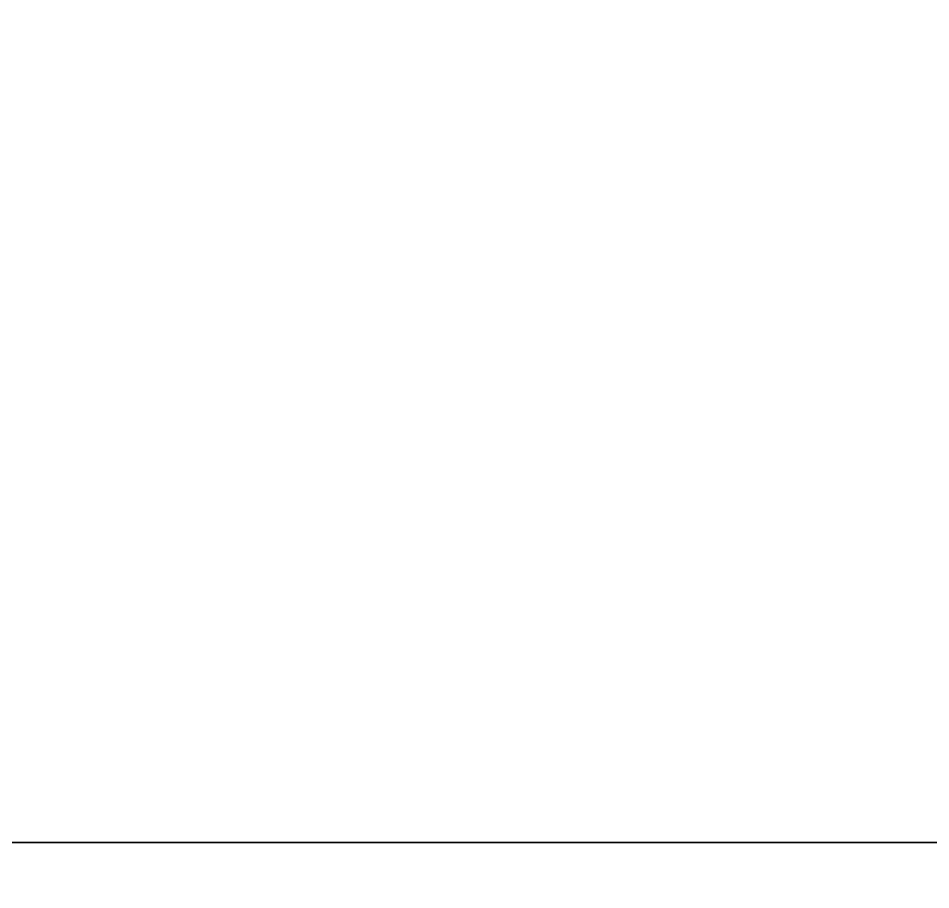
# Model space of a CAD drawing. Header units: metres. Extents: x -0.1 to 82.2, y -4 to 82.7.
# Drawn here: x 52.707 to 53.655, y 36.301 to 37.206 of the extents above; entities that cross this region are included whole.
import ezdxf

# ---------------------------------------------------------------- set-up
doc = ezdxf.new("R2010")
doc.units = ezdxf.units.M
for name, color, linetype in [('A-FLOR', 8, 'Continuous'), ('A-ROOF', 252, 'Continuous'), ('A-ROOF-PRPT', 7, 'Continuous'), ('A-SITE', 8, 'Continuous'), ('A-WALL-PODM', 40, 'Continuous')]:
    doc.layers.add(name, color=color, linetype=linetype)

msp = doc.modelspace()

# ---------------------------------------------------------------- linework, layer by layer
at = {"layer": 'A-FLOR'}
for points in [[(18.8, 26.8, 4.72), (18.8, 70.7, 4.72), (63.2, 70.7, 4.72), (63.2, 26.8, 4.72)], [(18.8, 26.8, 5), (63.2, 26.8, 5), (63.2, 70.7, 5), (18.8, 70.7, 5)], [(18.8, 26.8, 8.92), (18.8, 70.7, 8.92), (63.2, 70.7, 8.92), (63.2, 26.8, 8.92)], [(18.8, 26.8, 9.2), (63.2, 26.8, 9.2), (63.2, 70.7, 9.2), (18.8, 70.7, 9.2)], [(18.8, 26.8, 13.12), (18.8, 70.7, 13.12), (63.2, 70.7, 13.12), (63.2, 26.8, 13.12)], [(18.8, 26.8, 13.4), (63.2, 26.8, 13.4), (63.2, 70.7, 13.4), (18.8, 70.7, 13.4)], [(25.85, 36.35, 20.92), (25.85, 66.65, 20.92), (56.15, 66.65, 20.92), (56.15, 36.35, 20.92)], [(25.85, 36.35, 21.2), (56.15, 36.35, 21.2), (56.15, 66.65, 21.2), (25.85, 66.65, 21.2)], [(25.85, 36.35, 24.52), (25.85, 66.65, 24.52), (56.15, 66.65, 24.52), (56.15, 36.35, 24.52)], [(25.85, 36.35, 24.8), (56.15, 36.35, 24.8), (56.15, 66.65, 24.8), (25.85, 66.65, 24.8)], [(25.85, 36.35, 28.12), (25.85, 66.65, 28.12), (56.15, 66.65, 28.12), (56.15, 36.35, 28.12)], [(25.85, 36.35, 28.4), (56.15, 36.35, 28.4), (56.15, 66.65, 28.4), (25.85, 66.65, 28.4)], [(25.85, 36.35, 31.72), (25.85, 66.65, 31.72), (56.15, 66.65, 31.72), (56.15, 36.35, 31.72)], [(25.85, 36.35, 32), (56.15, 36.35, 32), (56.15, 66.65, 32), (25.85, 66.65, 32)], [(25.85, 36.35, 35.32), (25.85, 66.65, 35.32), (56.15, 66.65, 35.32), (56.15, 36.35, 35.32)], [(25.85, 36.35, 35.6), (56.15, 36.35, 35.6), (56.15, 66.65, 35.6), (25.85, 66.65, 35.6)], [(25.85, 36.35, 38.92), (25.85, 66.65, 38.92), (56.15, 66.65, 38.92), (56.15, 36.35, 38.92)], [(25.85, 36.35, 39.2), (56.15, 36.35, 39.2), (56.15, 66.65, 39.2), (25.85, 66.65, 39.2)], [(25.85, 36.35, 42.52), (25.85, 66.65, 42.52), (56.15, 66.65, 42.52), (56.15, 36.35, 42.52)], [(25.85, 36.35, 42.8), (56.15, 36.35, 42.8), (56.15, 66.65, 42.8), (25.85, 66.65, 42.8)], [(25.85, 36.35, 46.12), (25.85, 66.65, 46.12), (56.15, 66.65, 46.12), (56.15, 36.35, 46.12)], [(25.85, 36.35, 46.4), (56.15, 36.35, 46.4), (56.15, 66.65, 46.4), (25.85, 66.65, 46.4)], [(25.85, 36.35, 49.72), (25.85, 66.65, 49.72), (56.15, 66.65, 49.72), (56.15, 36.35, 49.72)], [(25.85, 36.35, 50), (56.15, 36.35, 50), (56.15, 66.65, 50), (25.85, 66.65, 50)], [(25.85, 36.35, 53.32), (25.85, 66.65, 53.32), (56.15, 66.65, 53.32), (56.15, 36.35, 53.32)], [(25.85, 36.35, 53.6), (56.15, 36.35, 53.6), (56.15, 66.65, 53.6), (25.85, 66.65, 53.6)], [(25.85, 36.35, 56.92), (25.85, 66.65, 56.92), (56.15, 66.65, 56.92), (56.15, 36.35, 56.92)], [(25.85, 36.35, 57.2), (56.15, 36.35, 57.2), (56.15, 66.65, 57.2), (25.85, 66.65, 57.2)], [(25.85, 36.35, 60.52), (25.85, 66.65, 60.52), (56.15, 66.65, 60.52), (56.15, 36.35, 60.52)], [(25.85, 36.35, 60.8), (56.15, 36.35, 60.8), (56.15, 66.65, 60.8), (25.85, 66.65, 60.8)], [(25.85, 36.35, 64.12), (25.85, 66.65, 64.12), (56.15, 66.65, 64.12), (56.15, 36.35, 64.12)], [(25.85, 36.35, 64.4), (56.15, 36.35, 64.4), (56.15, 66.65, 64.4), (25.85, 66.65, 64.4)], [(25.85, 36.35, 67.72), (25.85, 66.65, 67.72), (56.15, 66.65, 67.72), (56.15, 36.35, 67.72)], [(25.85, 36.35, 68), (56.15, 36.35, 68), (56.15, 66.65, 68), (25.85, 66.65, 68)], [(25.85, 36.35, 71.32), (25.85, 66.65, 71.32), (56.15, 66.65, 71.32), (56.15, 36.35, 71.32)], [(25.85, 36.35, 71.6), (56.15, 36.35, 71.6), (56.15, 66.65, 71.6), (25.85, 66.65, 71.6)], [(25.85, 36.35, 74.92), (25.85, 66.65, 74.92), (56.15, 66.65, 74.92), (56.15, 36.35, 74.92)], [(25.85, 36.35, 75.2), (56.15, 36.35, 75.2), (56.15, 66.65, 75.2), (25.85, 66.65, 75.2)], [(25.85, 36.35, 78.52), (25.85, 66.65, 78.52), (56.15, 66.65, 78.52), (56.15, 36.35, 78.52)], [(25.85, 36.35, 78.8), (56.15, 36.35, 78.8), (56.15, 66.65, 78.8), (25.85, 66.65, 78.8)], [(25.85, 36.35, 82.12), (25.85, 66.65, 82.12), (56.15, 66.65, 82.12), (56.15, 36.35, 82.12)], [(25.85, 36.35, 82.4), (56.15, 36.35, 82.4), (56.15, 66.65, 82.4), (25.85, 66.65, 82.4)], [(25.85, 36.35, 85.72), (25.85, 66.65, 85.72), (56.15, 66.65, 85.72), (56.15, 36.35, 85.72)], [(25.85, 36.35, 86), (56.15, 36.35, 86), (56.15, 66.65, 86), (25.85, 66.65, 86)], [(25.85, 36.35, 89.32), (25.85, 66.65, 89.32), (56.15, 66.65, 89.32), (56.15, 36.35, 89.32)], [(25.85, 36.35, 89.6), (56.15, 36.35, 89.6), (56.15, 66.65, 89.6), (25.85, 66.65, 89.6)], [(25.85, 36.35, 92.92), (25.85, 66.65, 92.92), (56.15, 66.65, 92.92), (56.15, 36.35, 92.92)], [(25.85, 36.35, 93.2), (56.15, 36.35, 93.2), (56.15, 66.65, 93.2), (25.85, 66.65, 93.2)], [(25.85, 36.35, 96.52), (25.85, 66.65, 96.52), (56.15, 66.65, 96.52), (56.15, 36.35, 96.52)], [(25.85, 36.35, 96.8), (56.15, 36.35, 96.8), (56.15, 66.65, 96.8), (25.85, 66.65, 96.8)], [(25.85, 36.35, 20.92), (56.15, 36.35, 20.92), (56.15, 36.35, 21.2), (25.85, 36.35, 21.2)], [(25.85, 36.35, 24.52), (56.15, 36.35, 24.52), (56.15, 36.35, 24.8), (25.85, 36.35, 24.8)], [(25.85, 36.35, 28.12), (56.15, 36.35, 28.12), (56.15, 36.35, 28.4), (25.85, 36.35, 28.4)], [(25.85, 36.35, 31.72), (56.15, 36.35, 31.72), (56.15, 36.35, 32), (25.85, 36.35, 32)], [(25.85, 36.35, 35.32), (56.15, 36.35, 35.32), (56.15, 36.35, 35.6), (25.85, 36.35, 35.6)], [(25.85, 36.35, 38.92), (56.15, 36.35, 38.92), (56.15, 36.35, 39.2), (25.85, 36.35, 39.2)], [(25.85, 36.35, 42.52), (56.15, 36.35, 42.52), (56.15, 36.35, 42.8), (25.85, 36.35, 42.8)], [(25.85, 36.35, 46.12), (56.15, 36.35, 46.12), (56.15, 36.35, 46.4), (25.85, 36.35, 46.4)], [(25.85, 36.35, 49.72), (56.15, 36.35, 49.72), (56.15, 36.35, 50), (25.85, 36.35, 50)], [(25.85, 36.35, 53.32), (56.15, 36.35, 53.32), (56.15, 36.35, 53.6), (25.85, 36.35, 53.6)], [(25.85, 36.35, 56.92), (56.15, 36.35, 56.92), (56.15, 36.35, 57.2), (25.85, 36.35, 57.2)], [(25.85, 36.35, 60.52), (56.15, 36.35, 60.52), (56.15, 36.35, 60.8), (25.85, 36.35, 60.8)], [(25.85, 36.35, 64.12), (56.15, 36.35, 64.12), (56.15, 36.35, 64.4), (25.85, 36.35, 64.4)], [(25.85, 36.35, 67.72), (56.15, 36.35, 67.72), (56.15, 36.35, 68), (25.85, 36.35, 68)], [(25.85, 36.35, 71.32), (56.15, 36.35, 71.32), (56.15, 36.35, 71.6), (25.85, 36.35, 71.6)], [(25.85, 36.35, 74.92), (56.15, 36.35, 74.92), (56.15, 36.35, 75.2), (25.85, 36.35, 75.2)], [(25.85, 36.35, 78.52), (56.15, 36.35, 78.52), (56.15, 36.35, 78.8), (25.85, 36.35, 78.8)], [(25.85, 36.35, 82.12), (56.15, 36.35, 82.12), (56.15, 36.35, 82.4), (25.85, 36.35, 82.4)], [(25.85, 36.35, 85.72), (56.15, 36.35, 85.72), (56.15, 36.35, 86), (25.85, 36.35, 86)], [(25.85, 36.35, 89.32), (56.15, 36.35, 89.32), (56.15, 36.35, 89.6), (25.85, 36.35, 89.6)], [(25.85, 36.35, 92.92), (56.15, 36.35, 92.92), (56.15, 36.35, 93.2), (25.85, 36.35, 93.2)], [(25.85, 36.35, 96.52), (56.15, 36.35, 96.52), (56.15, 36.35, 96.8), (25.85, 36.35, 96.8)]]:
    msp.add_3dface(points, dxfattribs=at)
at = {"layer": 'A-ROOF'}
for points in [[(24.62, 35.12, 96.8), (24.62, 67.88, 96.8), (57.38, 67.88, 96.8), (57.38, 35.12, 96.8)], [(24.62, 35.12, 97.22), (57.38, 35.12, 97.22), (57.38, 67.88, 97.22), (24.62, 67.88, 97.22)]]:
    msp.add_3dface(points, dxfattribs=at)
at = {"layer": 'A-ROOF-PRPT'}
for points in [[(24.56, 35.06, 98.57), (24.56, 38.07, 98.57), (57.44, 38.07, 98.57), (57.44, 35.06, 98.57)], [(24.56, 35.06, 98.625), (57.44, 35.06, 98.625), (57.44, 38.07, 98.625), (24.56, 38.07, 98.625)], [(24.62, 35.12, 97.22), (24.62, 37.97, 97.22), (57.38, 37.97, 97.22), (57.38, 35.12, 97.22)], [(24.62, 35.12, 98.57), (57.38, 35.12, 98.57), (57.38, 37.97, 98.57), (24.62, 37.97, 98.57)]]:
    msp.add_3dface(points, dxfattribs=at)
at = {"layer": 'A-SITE'}
for points in [[(-0.15, -0.15, -0.18), (-0.15, 82.65, -0.18), (82.15, 82.65, -0.18), (82.15, -0.15, -0.18)], [(-0.15, -0.15, -0.02), (82.15, -0.15, -0.02), (82.15, 82.65, -0.02), (-0.15, 82.65, -0.02)], [(0, 0, -0.6), (0, 82.5, -0.6), (82, 82.5, -0.6), (82, 0, -0.6)], [(0, 0), (82, 0), (82, 82.5), (0, 82.5)]]:
    msp.add_3dface(points, dxfattribs=at)
at = {"layer": 'A-WALL-PODM'}
for points in [[(17.94, 25.94, 17.2), (17.94, 71.56, 17.2), (64.06, 71.56, 17.2), (64.06, 25.94, 17.2)], [(17.94, 25.94, 17.6), (64.06, 25.94, 17.6), (64.06, 71.56, 17.6), (17.94, 71.56, 17.6)]]:
    msp.add_3dface(points, dxfattribs=at)

doc.saveas('drawing.dxf')
